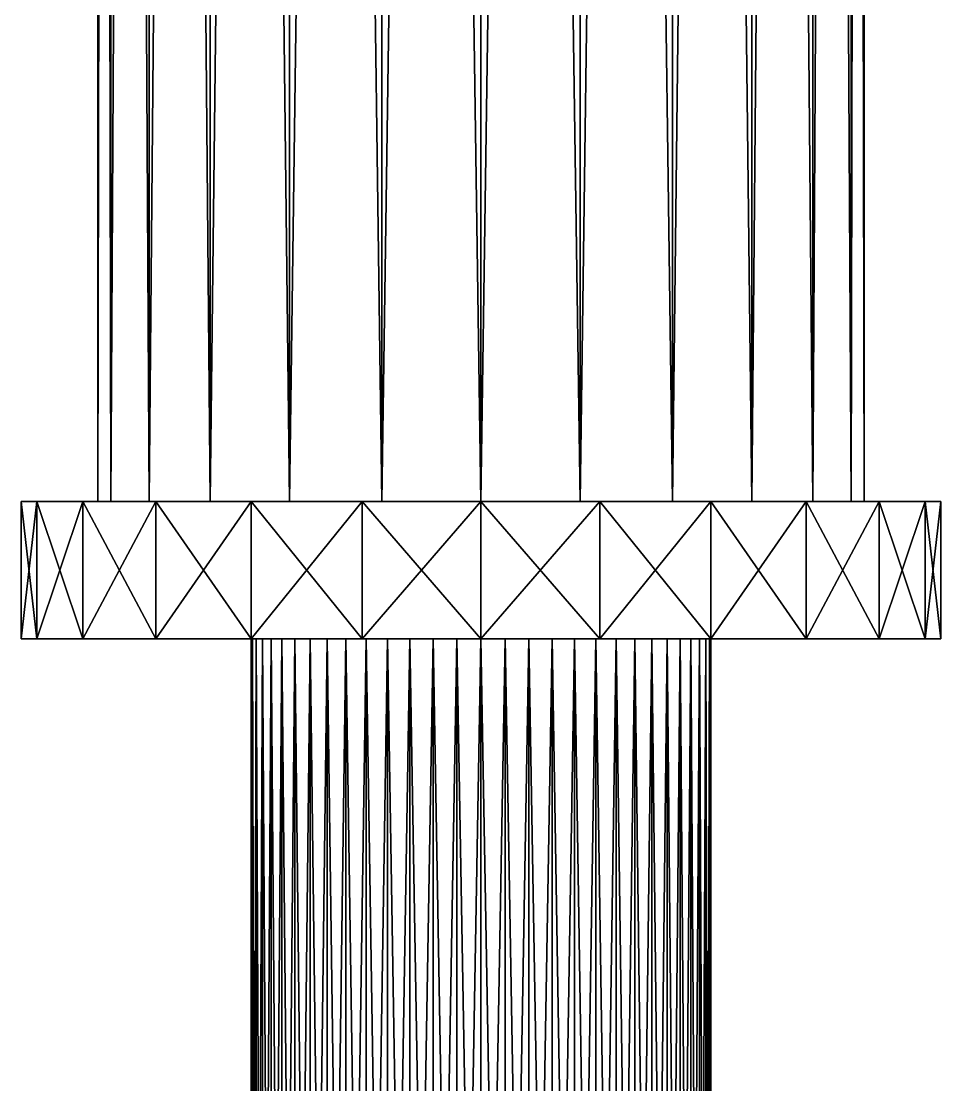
# Model space of a CAD drawing. Header units: millimetres. Extents: x -16 to -4, y -88 to 23.
# Drawn here: x -15.95 to -3.95, y -73.79 to -59.91 of the extents above; entities that cross this region are included whole.
import ezdxf

# ---------------------------------------------------------------- set-up
doc = ezdxf.new("R2010")
doc.units = ezdxf.units.MM
doc.layers.add('LAYER14', color=254, linetype='CONTINUOUS')

msp = doc.modelspace()

# ---------------------------------------------------------------- linework, layer by layer
at = {"layer": 'LAYER14'}
for points in [[(-14.779, -66.18, 1.073), (-14.95, 23.337, -0.221), (-14.95, -66.18, -0.221), (-14.779, -66.18, 1.073)], [(-14.95, 23.337, -0.221), (-14.779, -66.18, 1.073), (-14.779, 23.337, 1.073), (-14.95, 23.337, -0.221)], [(-14.95, -66.18, -0.221), (-14.779, 23.337, -1.515), (-14.779, -66.18, -1.515), (-14.95, -66.18, -0.221)], [(-14.779, 23.337, -1.515), (-14.95, -66.18, -0.221), (-14.95, 23.337, -0.221), (-14.779, 23.337, -1.515)], [(-14.28, -66.18, 2.279), (-14.779, 23.337, 1.073), (-14.779, -66.18, 1.073), (-14.28, -66.18, 2.279)], [(-14.779, 23.337, 1.073), (-14.28, -66.18, 2.279), (-14.28, 23.337, 2.279), (-14.779, 23.337, 1.073)], [(-14.779, -66.18, -1.515), (-14.28, 23.337, -2.721), (-14.28, -66.18, -2.721), (-14.779, -66.18, -1.515)], [(-14.28, 23.337, -2.721), (-14.779, -66.18, -1.515), (-14.779, 23.337, -1.515), (-14.28, 23.337, -2.721)], [(-13.485, -66.18, 3.314), (-14.28, 23.337, 2.279), (-14.28, -66.18, 2.279), (-13.485, -66.18, 3.314)], [(-14.28, 23.337, 2.279), (-13.485, -66.18, 3.314), (-13.485, 23.337, 3.314), (-14.28, 23.337, 2.279)], [(-14.28, -66.18, -2.721), (-13.485, 23.337, -3.757), (-13.485, -66.18, -3.757), (-14.28, -66.18, -2.721)], [(-13.485, 23.337, -3.757), (-14.28, -66.18, -2.721), (-14.28, 23.337, -2.721), (-13.485, 23.337, -3.757)], [(-13.485, -66.18, 3.314), (-12.45, 23.337, 4.109), (-13.485, 23.337, 3.314), (-13.485, -66.18, 3.314)], [(-12.45, 23.337, 4.109), (-13.485, -66.18, 3.314), (-12.45, -66.18, 4.109), (-12.45, 23.337, 4.109)], [(-12.45, -66.18, -4.551), (-13.485, 23.337, -3.757), (-12.45, 23.337, -4.551), (-12.45, -66.18, -4.551)], [(-13.485, 23.337, -3.757), (-12.45, -66.18, -4.551), (-13.485, -66.18, -3.757), (-13.485, 23.337, -3.757)], [(-12.45, -66.18, 4.109), (-11.244, 23.337, 4.608), (-12.45, 23.337, 4.109), (-12.45, -66.18, 4.109)], [(-11.244, 23.337, 4.608), (-12.45, -66.18, 4.109), (-11.244, -66.18, 4.608), (-11.244, 23.337, 4.608)], [(-11.244, -66.18, -5.051), (-12.45, 23.337, -4.551), (-11.244, 23.337, -5.051), (-11.244, -66.18, -5.051)], [(-12.45, 23.337, -4.551), (-11.244, -66.18, -5.051), (-12.45, -66.18, -4.551), (-12.45, 23.337, -4.551)], [(-9.95, -66.18, -5.221), (-11.244, 23.337, -5.051), (-9.95, 23.337, -5.221), (-9.95, -66.18, -5.221)], [(-11.244, 23.337, -5.051), (-9.95, -66.18, -5.221), (-11.244, -66.18, -5.051), (-11.244, 23.337, -5.051)], [(-11.244, -66.18, 4.608), (-9.95, 23.337, 4.779), (-11.244, 23.337, 4.608), (-11.244, -66.18, 4.608)], [(-9.95, 23.337, 4.779), (-11.244, -66.18, 4.608), (-9.95, -66.18, 4.779), (-9.95, 23.337, 4.779)], [(-8.656, -66.18, -5.051), (-9.95, 23.337, -5.221), (-8.656, 23.337, -5.051), (-8.656, -66.18, -5.051)], [(-9.95, 23.337, -5.221), (-8.656, -66.18, -5.051), (-9.95, -66.18, -5.221), (-9.95, 23.337, -5.221)], [(-9.95, -66.18, 4.779), (-8.656, 23.337, 4.608), (-9.95, 23.337, 4.779), (-9.95, -66.18, 4.779)], [(-8.656, 23.337, 4.608), (-9.95, -66.18, 4.779), (-8.656, -66.18, 4.608), (-8.656, 23.337, 4.608)], [(-7.45, -66.18, -4.551), (-8.656, 23.337, -5.051), (-7.45, 23.337, -4.551), (-7.45, -66.18, -4.551)], [(-8.656, 23.337, -5.051), (-7.45, -66.18, -4.551), (-8.656, -66.18, -5.051), (-8.656, 23.337, -5.051)], [(-8.656, -66.18, 4.608), (-7.45, 23.337, 4.109), (-8.656, 23.337, 4.608), (-8.656, -66.18, 4.608)], [(-7.45, 23.337, 4.109), (-8.656, -66.18, 4.608), (-7.45, -66.18, 4.109), (-7.45, 23.337, 4.109)], [(-6.414, -66.18, -3.757), (-7.45, 23.337, -4.551), (-6.414, 23.337, -3.757), (-6.414, -66.18, -3.757)], [(-7.45, 23.337, -4.551), (-6.414, -66.18, -3.757), (-7.45, -66.18, -4.551), (-7.45, 23.337, -4.551)], [(-7.45, -66.18, 4.109), (-6.414, 23.337, 3.314), (-7.45, 23.337, 4.109), (-7.45, -66.18, 4.109)], [(-6.414, 23.337, 3.314), (-7.45, -66.18, 4.109), (-6.414, -66.18, 3.314), (-6.414, 23.337, 3.314)], [(-5.62, 23.337, -2.721), (-6.414, -66.18, -3.757), (-6.414, 23.337, -3.757), (-5.62, 23.337, -2.721)], [(-6.414, -66.18, -3.757), (-5.62, 23.337, -2.721), (-5.62, -66.18, -2.721), (-6.414, -66.18, -3.757)], [(-6.414, 23.337, 3.314), (-5.62, -66.18, 2.279), (-5.62, 23.337, 2.279), (-6.414, 23.337, 3.314)], [(-5.62, -66.18, 2.279), (-6.414, 23.337, 3.314), (-6.414, -66.18, 3.314), (-5.62, -66.18, 2.279)], [(-5.12, 23.337, -1.515), (-5.62, -66.18, -2.721), (-5.62, 23.337, -2.721), (-5.12, 23.337, -1.515)], [(-5.62, -66.18, -2.721), (-5.12, 23.337, -1.515), (-5.12, -66.18, -1.515), (-5.62, -66.18, -2.721)], [(-5.62, 23.337, 2.279), (-5.12, -66.18, 1.073), (-5.12, 23.337, 1.073), (-5.62, 23.337, 2.279)], [(-5.12, -66.18, 1.073), (-5.62, 23.337, 2.279), (-5.62, -66.18, 2.279), (-5.12, -66.18, 1.073)], [(-4.95, 23.337, -0.221), (-5.12, -66.18, -1.515), (-5.12, 23.337, -1.515), (-4.95, 23.337, -0.221)], [(-5.12, -66.18, -1.515), (-4.95, 23.337, -0.221), (-4.95, -66.18, -0.221), (-5.12, -66.18, -1.515)], [(-5.12, 23.337, 1.073), (-4.95, -66.18, -0.221), (-4.95, 23.337, -0.221), (-5.12, 23.337, 1.073)], [(-4.95, -66.18, -0.221), (-5.12, 23.337, 1.073), (-5.12, -66.18, 1.073), (-4.95, -66.18, -0.221)], [(-15.745, -67.97, 1.332), (-15.95, -66.18, -0.221), (-15.95, -67.97, -0.221), (-15.745, -67.97, 1.332)], [(-15.95, -66.18, -0.221), (-15.745, -67.97, 1.332), (-15.745, -66.18, 1.332), (-15.95, -66.18, -0.221)], [(-15.95, -67.97, -0.221), (-15.745, -66.18, -1.774), (-15.745, -67.97, -1.774), (-15.95, -67.97, -0.221)], [(-15.745, -66.18, -1.774), (-15.95, -67.97, -0.221), (-15.95, -66.18, -0.221), (-15.745, -66.18, -1.774)], [(-15.745, -66.18, 1.332), (-15.745, -66.18, -1.774), (-15.95, -66.18, -0.221), (-15.745, -66.18, 1.332)], [(-15.146, -67.97, 2.779), (-15.745, -66.18, 1.332), (-15.745, -67.97, 1.332), (-15.146, -67.97, 2.779)], [(-15.745, -66.18, 1.332), (-15.146, -67.97, 2.779), (-15.146, -66.18, 2.779), (-15.745, -66.18, 1.332)], [(-15.745, -67.97, -1.774), (-15.146, -66.18, -3.221), (-15.146, -67.97, -3.221), (-15.745, -67.97, -1.774)], [(-15.146, -66.18, -3.221), (-15.745, -67.97, -1.774), (-15.745, -66.18, -1.774), (-15.146, -66.18, -3.221)], [(-15.745, -66.18, -1.774), (-15.745, -66.18, 1.332), (-15.146, -66.18, 2.779), (-15.745, -66.18, -1.774)], [(-15.745, -66.18, -1.774), (-15.146, -66.18, 2.779), (-15.146, -66.18, -3.221), (-15.745, -66.18, -1.774)], [(-14.192, -67.97, 4.021), (-15.146, -66.18, 2.779), (-15.146, -67.97, 2.779), (-14.192, -67.97, 4.021)], [(-15.146, -66.18, 2.779), (-14.192, -67.97, 4.021), (-14.192, -66.18, 4.021), (-15.146, -66.18, 2.779)], [(-15.146, -67.97, -3.221), (-14.192, -66.18, -4.464), (-14.192, -67.97, -4.464), (-15.146, -67.97, -3.221)], [(-14.192, -66.18, -4.464), (-15.146, -67.97, -3.221), (-15.146, -66.18, -3.221), (-14.192, -66.18, -4.464)], [(-15.146, -66.18, -3.221), (-15.146, -66.18, 2.779), (-14.95, -66.18, -0.221), (-15.146, -66.18, -3.221)], [(-14.95, -66.18, -0.221), (-15.146, -66.18, 2.779), (-14.779, -66.18, 1.073), (-14.95, -66.18, -0.221)], [(-14.779, -66.18, 1.073), (-15.146, -66.18, 2.779), (-14.192, -66.18, 4.021), (-14.779, -66.18, 1.073)], [(-15.146, -66.18, -3.221), (-14.779, -66.18, -1.515), (-14.192, -66.18, -4.464), (-15.146, -66.18, -3.221)], [(-14.779, -66.18, -1.515), (-15.146, -66.18, -3.221), (-14.95, -66.18, -0.221), (-14.779, -66.18, -1.515)], [(-14.779, -66.18, 1.073), (-14.779, -66.18, -1.515), (-14.95, -66.18, -0.221), (-14.779, -66.18, 1.073)], [(-14.779, -66.18, 1.073), (-14.192, -66.18, 4.021), (-14.28, -66.18, 2.279), (-14.779, -66.18, 1.073)], [(-14.192, -66.18, -4.464), (-14.779, -66.18, -1.515), (-14.28, -66.18, -2.721), (-14.192, -66.18, -4.464)], [(-14.779, -66.18, -1.515), (-14.779, -66.18, 1.073), (-14.28, -66.18, 2.279), (-14.779, -66.18, -1.515)], [(-14.779, -66.18, -1.515), (-14.28, -66.18, 2.279), (-14.28, -66.18, -2.721), (-14.779, -66.18, -1.515)], [(-14.28, -66.18, 2.279), (-14.192, -66.18, 4.021), (-13.485, -66.18, 3.314), (-14.28, -66.18, 2.279)], [(-14.192, -66.18, -4.464), (-14.28, -66.18, -2.721), (-13.485, -66.18, -3.757), (-14.192, -66.18, -4.464)], [(-14.28, -66.18, -2.721), (-14.28, -66.18, 2.279), (-13.485, -66.18, 3.314), (-14.28, -66.18, -2.721)], [(-14.28, -66.18, -2.721), (-13.485, -66.18, 3.314), (-13.485, -66.18, -3.757), (-14.28, -66.18, -2.721)], [(-14.192, -67.97, 4.021), (-12.95, -66.18, 4.975), (-14.192, -66.18, 4.021), (-14.192, -67.97, 4.021)], [(-12.95, -66.18, 4.975), (-14.192, -67.97, 4.021), (-12.95, -67.97, 4.975), (-12.95, -66.18, 4.975)], [(-12.95, -67.97, -5.417), (-14.192, -66.18, -4.464), (-12.95, -66.18, -5.417), (-12.95, -67.97, -5.417)], [(-14.192, -66.18, -4.464), (-12.95, -67.97, -5.417), (-14.192, -67.97, -4.464), (-14.192, -66.18, -4.464)], [(-13.485, -66.18, 3.314), (-14.192, -66.18, 4.021), (-12.95, -66.18, 4.975), (-13.485, -66.18, 3.314)], [(-14.192, -66.18, -4.464), (-13.485, -66.18, -3.757), (-12.95, -66.18, -5.417), (-14.192, -66.18, -4.464)], [(-13.485, -66.18, 3.314), (-12.95, -66.18, 4.975), (-12.45, -66.18, 4.109), (-13.485, -66.18, 3.314)], [(-12.95, -66.18, -5.417), (-13.485, -66.18, -3.757), (-12.45, -66.18, -4.551), (-12.95, -66.18, -5.417)], [(-13.485, -66.18, -3.757), (-13.485, -66.18, 3.314), (-12.45, -66.18, 4.109), (-13.485, -66.18, -3.757)], [(-13.485, -66.18, -3.757), (-12.45, -66.18, 4.109), (-12.45, -66.18, -4.551), (-13.485, -66.18, -3.757)], [(-12.95, -67.97, 4.975), (-11.502, -66.18, 5.574), (-12.95, -66.18, 4.975), (-12.95, -67.97, 4.975)], [(-11.502, -66.18, 5.574), (-12.95, -67.97, 4.975), (-11.502, -67.97, 5.574), (-11.502, -66.18, 5.574)], [(-11.502, -67.97, -6.017), (-12.95, -66.18, -5.417), (-11.502, -66.18, -6.017), (-11.502, -67.97, -6.017)], [(-12.95, -66.18, -5.417), (-11.502, -67.97, -6.017), (-12.95, -67.97, -5.417), (-12.95, -66.18, -5.417)], [(-12.45, -66.18, 4.109), (-12.95, -66.18, 4.975), (-11.502, -66.18, 5.574), (-12.45, -66.18, 4.109)], [(-12.95, -66.18, -5.417), (-12.45, -66.18, -4.551), (-11.502, -66.18, -6.017), (-12.95, -66.18, -5.417)], [(-12.45, -66.18, 4.109), (-11.502, -66.18, 5.574), (-11.244, -66.18, 4.608), (-12.45, -66.18, 4.109)], [(-11.502, -66.18, -6.017), (-12.45, -66.18, -4.551), (-11.244, -66.18, -5.051), (-11.502, -66.18, -6.017)], [(-12.45, -66.18, -4.551), (-12.45, -66.18, 4.109), (-11.244, -66.18, 4.608), (-12.45, -66.18, -4.551)], [(-12.45, -66.18, -4.551), (-11.244, -66.18, 4.608), (-11.244, -66.18, -5.051), (-12.45, -66.18, -4.551)], [(-11.502, -67.97, 5.574), (-9.95, -66.18, 5.779), (-11.502, -66.18, 5.574), (-11.502, -67.97, 5.574)], [(-9.95, -66.18, 5.779), (-11.502, -67.97, 5.574), (-9.95, -67.97, 5.779), (-9.95, -66.18, 5.779)], [(-9.95, -67.97, -6.221), (-11.502, -66.18, -6.017), (-9.95, -66.18, -6.221), (-9.95, -67.97, -6.221)], [(-11.502, -66.18, -6.017), (-9.95, -67.97, -6.221), (-11.502, -67.97, -6.017), (-11.502, -66.18, -6.017)], [(-11.244, -66.18, 4.608), (-11.502, -66.18, 5.574), (-9.95, -66.18, 5.779), (-11.244, -66.18, 4.608)], [(-11.502, -66.18, -6.017), (-11.244, -66.18, -5.051), (-9.95, -66.18, -6.221), (-11.502, -66.18, -6.017)], [(-11.244, -66.18, 4.608), (-9.95, -66.18, 5.779), (-9.95, -66.18, 4.779), (-11.244, -66.18, 4.608)], [(-9.95, -66.18, -6.221), (-11.244, -66.18, -5.051), (-9.95, -66.18, -5.221), (-9.95, -66.18, -6.221)], [(-11.244, -66.18, -5.051), (-11.244, -66.18, 4.608), (-9.95, -66.18, 4.779), (-11.244, -66.18, -5.051)], [(-11.244, -66.18, -5.051), (-9.95, -66.18, 4.779), (-9.95, -66.18, -5.221), (-11.244, -66.18, -5.051)], [(-9.95, -67.97, 5.779), (-8.397, -66.18, 5.574), (-9.95, -66.18, 5.779), (-9.95, -67.97, 5.779)], [(-8.397, -66.18, 5.574), (-9.95, -67.97, 5.779), (-8.397, -67.97, 5.574), (-8.397, -66.18, 5.574)], [(-8.397, -67.97, -6.017), (-9.95, -66.18, -6.221), (-8.397, -66.18, -6.017), (-8.397, -67.97, -6.017)], [(-9.95, -66.18, -6.221), (-8.397, -67.97, -6.017), (-9.95, -67.97, -6.221), (-9.95, -66.18, -6.221)], [(-9.95, -66.18, 4.779), (-9.95, -66.18, 5.779), (-8.397, -66.18, 5.574), (-9.95, -66.18, 4.779)], [(-9.95, -66.18, 4.779), (-8.397, -66.18, 5.574), (-8.656, -66.18, 4.608), (-9.95, -66.18, 4.779)], [(-9.95, -66.18, -6.221), (-9.95, -66.18, -5.221), (-8.656, -66.18, -5.051), (-9.95, -66.18, -6.221)], [(-9.95, -66.18, -6.221), (-8.656, -66.18, -5.051), (-8.397, -66.18, -6.017), (-9.95, -66.18, -6.221)], [(-9.95, -66.18, -5.221), (-9.95, -66.18, 4.779), (-8.656, -66.18, 4.608), (-9.95, -66.18, -5.221)], [(-9.95, -66.18, -5.221), (-8.656, -66.18, 4.608), (-8.656, -66.18, -5.051), (-9.95, -66.18, -5.221)], [(-8.656, -66.18, 4.608), (-8.397, -66.18, 5.574), (-7.45, -66.18, 4.109), (-8.656, -66.18, 4.608)], [(-8.397, -66.18, -6.017), (-8.656, -66.18, -5.051), (-7.45, -66.18, -4.551), (-8.397, -66.18, -6.017)], [(-8.656, -66.18, -5.051), (-8.656, -66.18, 4.608), (-7.45, -66.18, 4.109), (-8.656, -66.18, -5.051)], [(-8.656, -66.18, -5.051), (-7.45, -66.18, 4.109), (-7.45, -66.18, -4.551), (-8.656, -66.18, -5.051)], [(-6.95, -67.97, -5.417), (-8.397, -66.18, -6.017), (-6.95, -66.18, -5.417), (-6.95, -67.97, -5.417)], [(-8.397, -66.18, -6.017), (-6.95, -67.97, -5.417), (-8.397, -67.97, -6.017), (-8.397, -66.18, -6.017)], [(-8.397, -67.97, 5.574), (-6.95, -66.18, 4.975), (-8.397, -66.18, 5.574), (-8.397, -67.97, 5.574)], [(-6.95, -66.18, 4.975), (-8.397, -67.97, 5.574), (-6.95, -67.97, 4.975), (-6.95, -66.18, 4.975)], [(-7.45, -66.18, 4.109), (-8.397, -66.18, 5.574), (-6.95, -66.18, 4.975), (-7.45, -66.18, 4.109)], [(-8.397, -66.18, -6.017), (-7.45, -66.18, -4.551), (-6.95, -66.18, -5.417), (-8.397, -66.18, -6.017)], [(-7.45, -66.18, 4.109), (-6.95, -66.18, 4.975), (-6.414, -66.18, 3.314), (-7.45, -66.18, 4.109)], [(-6.95, -66.18, -5.417), (-7.45, -66.18, -4.551), (-6.414, -66.18, -3.757), (-6.95, -66.18, -5.417)], [(-7.45, -66.18, -4.551), (-7.45, -66.18, 4.109), (-6.414, -66.18, 3.314), (-7.45, -66.18, -4.551)], [(-7.45, -66.18, -4.551), (-6.414, -66.18, 3.314), (-6.414, -66.18, -3.757), (-7.45, -66.18, -4.551)], [(-5.707, -67.97, -4.464), (-6.95, -66.18, -5.417), (-5.707, -66.18, -4.464), (-5.707, -67.97, -4.464)], [(-6.95, -66.18, -5.417), (-5.707, -67.97, -4.464), (-6.95, -67.97, -5.417), (-6.95, -66.18, -5.417)], [(-6.95, -67.97, 4.975), (-5.707, -66.18, 4.021), (-6.95, -66.18, 4.975), (-6.95, -67.97, 4.975)], [(-5.707, -66.18, 4.021), (-6.95, -67.97, 4.975), (-5.707, -67.97, 4.021), (-5.707, -66.18, 4.021)], [(-6.414, -66.18, 3.314), (-6.95, -66.18, 4.975), (-5.707, -66.18, 4.021), (-6.414, -66.18, 3.314)], [(-6.95, -66.18, -5.417), (-6.414, -66.18, -3.757), (-5.707, -66.18, -4.464), (-6.95, -66.18, -5.417)], [(-6.414, -66.18, 3.314), (-5.707, -66.18, 4.021), (-5.62, -66.18, 2.279), (-6.414, -66.18, 3.314)], [(-5.707, -66.18, -4.464), (-6.414, -66.18, -3.757), (-5.62, -66.18, -2.721), (-5.707, -66.18, -4.464)], [(-6.414, -66.18, -3.757), (-6.414, -66.18, 3.314), (-5.62, -66.18, 2.279), (-6.414, -66.18, -3.757)], [(-6.414, -66.18, -3.757), (-5.62, -66.18, 2.279), (-5.62, -66.18, -2.721), (-6.414, -66.18, -3.757)], [(-4.753, -66.18, -3.221), (-5.707, -67.97, -4.464), (-5.707, -66.18, -4.464), (-4.753, -66.18, -3.221)], [(-5.707, -67.97, -4.464), (-4.753, -66.18, -3.221), (-4.753, -67.97, -3.221), (-5.707, -67.97, -4.464)], [(-5.707, -66.18, 4.021), (-4.753, -67.97, 2.779), (-4.753, -66.18, 2.779), (-5.707, -66.18, 4.021)], [(-4.753, -67.97, 2.779), (-5.707, -66.18, 4.021), (-5.707, -67.97, 4.021), (-4.753, -67.97, 2.779)], [(-5.62, -66.18, 2.279), (-5.707, -66.18, 4.021), (-4.753, -66.18, 2.779), (-5.62, -66.18, 2.279)], [(-5.707, -66.18, -4.464), (-5.62, -66.18, -2.721), (-4.753, -66.18, -3.221), (-5.707, -66.18, -4.464)], [(-5.62, -66.18, 2.279), (-4.753, -66.18, 2.779), (-5.12, -66.18, 1.073), (-5.62, -66.18, 2.279)], [(-4.753, -66.18, -3.221), (-5.62, -66.18, -2.721), (-5.12, -66.18, -1.515), (-4.753, -66.18, -3.221)], [(-5.62, -66.18, -2.721), (-5.62, -66.18, 2.279), (-5.12, -66.18, 1.073), (-5.62, -66.18, -2.721)], [(-5.62, -66.18, -2.721), (-5.12, -66.18, 1.073), (-5.12, -66.18, -1.515), (-5.62, -66.18, -2.721)], [(-5.12, -66.18, 1.073), (-4.753, -66.18, 2.779), (-4.95, -66.18, -0.221), (-5.12, -66.18, 1.073)], [(-4.753, -66.18, -3.221), (-5.12, -66.18, -1.515), (-4.95, -66.18, -0.221), (-4.753, -66.18, -3.221)], [(-5.12, -66.18, -1.515), (-5.12, -66.18, 1.073), (-4.95, -66.18, -0.221), (-5.12, -66.18, -1.515)], [(-4.753, -66.18, -3.221), (-4.95, -66.18, -0.221), (-4.753, -66.18, 2.779), (-4.753, -66.18, -3.221)], [(-4.154, -66.18, -1.774), (-4.753, -67.97, -3.221), (-4.753, -66.18, -3.221), (-4.154, -66.18, -1.774)], [(-4.753, -67.97, -3.221), (-4.154, -66.18, -1.774), (-4.154, -67.97, -1.774), (-4.753, -67.97, -3.221)], [(-4.753, -66.18, 2.779), (-4.154, -67.97, 1.332), (-4.154, -66.18, 1.332), (-4.753, -66.18, 2.779)], [(-4.154, -67.97, 1.332), (-4.753, -66.18, 2.779), (-4.753, -67.97, 2.779), (-4.154, -67.97, 1.332)], [(-4.753, -66.18, -3.221), (-4.753, -66.18, 2.779), (-4.154, -66.18, 1.332), (-4.753, -66.18, -3.221)], [(-4.753, -66.18, -3.221), (-4.154, -66.18, 1.332), (-4.154, -66.18, -1.774), (-4.753, -66.18, -3.221)], [(-3.95, -66.18, -0.221), (-4.154, -67.97, -1.774), (-4.154, -66.18, -1.774), (-3.95, -66.18, -0.221)], [(-4.154, -67.97, -1.774), (-3.95, -66.18, -0.221), (-3.95, -67.97, -0.221), (-4.154, -67.97, -1.774)], [(-4.154, -66.18, 1.332), (-3.95, -67.97, -0.221), (-3.95, -66.18, -0.221), (-4.154, -66.18, 1.332)], [(-3.95, -67.97, -0.221), (-4.154, -66.18, 1.332), (-4.154, -67.97, 1.332), (-3.95, -67.97, -0.221)], [(-4.154, -66.18, -1.774), (-4.154, -66.18, 1.332), (-3.95, -66.18, -0.221), (-4.154, -66.18, -1.774)], [(-15.745, -67.97, -1.774), (-15.745, -67.97, 1.332), (-15.95, -67.97, -0.221), (-15.745, -67.97, -1.774)], [(-15.745, -67.97, 1.332), (-15.745, -67.97, -1.774), (-15.146, -67.97, -3.221), (-15.745, -67.97, 1.332)], [(-15.745, -67.97, 1.332), (-15.146, -67.97, -3.221), (-15.146, -67.97, 2.779), (-15.745, -67.97, 1.332)], [(-15.146, -67.97, 2.779), (-15.146, -67.97, -3.221), (-14.192, -67.97, -4.464), (-15.146, -67.97, 2.779)], [(-15.146, -67.97, 2.779), (-14.192, -67.97, -4.464), (-14.192, -67.97, 4.021), (-15.146, -67.97, 2.779)], [(-14.192, -67.97, 4.021), (-14.192, -67.97, -4.464), (-12.95, -67.97, -5.417), (-14.192, -67.97, 4.021)], [(-14.192, -67.97, 4.021), (-12.95, -67.97, -5.417), (-12.95, -67.97, 4.975), (-14.192, -67.97, 4.021)], [(-12.95, -67.97, -5.417), (-12.933, -67.97, -0.535), (-12.95, -67.97, -0.221), (-12.95, -67.97, -5.417)], [(-12.933, -67.97, -0.535), (-12.95, -67.97, -5.417), (-12.884, -67.97, -0.845), (-12.933, -67.97, -0.535)], [(-12.884, -67.97, -0.845), (-12.95, -67.97, -5.417), (-11.502, -67.97, -6.017), (-12.884, -67.97, -0.845)], [(-12.95, -67.97, 4.975), (-12.95, -67.97, -5.417), (-12.95, -67.97, -0.221), (-12.95, -67.97, 4.975)], [(-12.95, -67.97, 4.975), (-12.95, -67.97, -0.221), (-12.933, -67.97, 0.092), (-12.95, -67.97, 4.975)], [(-12.95, -67.97, 4.975), (-12.933, -67.97, 0.092), (-12.884, -67.97, 0.403), (-12.95, -67.97, 4.975)], [(-12.95, -67.97, 4.975), (-12.884, -67.97, 0.403), (-11.502, -67.97, 5.574), (-12.95, -67.97, 4.975)], [(-12.95, -85.873, -0.221), (-12.933, -67.97, -0.535), (-12.933, -85.873, -0.535), (-12.95, -85.873, -0.221)], [(-12.933, -67.97, -0.535), (-12.95, -85.873, -0.221), (-12.95, -67.97, -0.221), (-12.933, -67.97, -0.535)], [(-12.933, -85.873, 0.092), (-12.95, -67.97, -0.221), (-12.95, -85.873, -0.221), (-12.933, -85.873, 0.092)], [(-12.95, -67.97, -0.221), (-12.933, -85.873, 0.092), (-12.933, -67.97, 0.092), (-12.95, -67.97, -0.221)], [(-12.933, -85.873, -0.535), (-12.884, -67.97, -0.845), (-12.884, -85.873, -0.845), (-12.933, -85.873, -0.535)], [(-12.884, -67.97, -0.845), (-12.933, -85.873, -0.535), (-12.933, -67.97, -0.535), (-12.884, -67.97, -0.845)], [(-12.884, -85.873, 0.403), (-12.933, -67.97, 0.092), (-12.933, -85.873, 0.092), (-12.884, -85.873, 0.403)], [(-12.933, -67.97, 0.092), (-12.884, -85.873, 0.403), (-12.884, -67.97, 0.403), (-12.933, -67.97, 0.092)], [(-12.884, -67.97, -0.845), (-11.502, -67.97, -6.017), (-12.803, -67.97, -1.148), (-12.884, -67.97, -0.845)], [(-11.502, -67.97, 5.574), (-12.884, -67.97, 0.403), (-12.803, -67.97, 0.706), (-11.502, -67.97, 5.574)], [(-12.884, -85.873, -0.845), (-12.803, -67.97, -1.148), (-12.803, -85.873, -1.148), (-12.884, -85.873, -0.845)], [(-12.803, -67.97, -1.148), (-12.884, -85.873, -0.845), (-12.884, -67.97, -0.845), (-12.803, -67.97, -1.148)], [(-12.803, -85.873, 0.706), (-12.884, -67.97, 0.403), (-12.884, -85.873, 0.403), (-12.803, -85.873, 0.706)], [(-12.884, -67.97, 0.403), (-12.803, -85.873, 0.706), (-12.803, -67.97, 0.706), (-12.884, -67.97, 0.403)], [(-12.803, -67.97, -1.148), (-11.502, -67.97, -6.017), (-12.69, -67.97, -1.441), (-12.803, -67.97, -1.148)], [(-11.502, -67.97, 5.574), (-12.803, -67.97, 0.706), (-12.69, -67.97, 0.999), (-11.502, -67.97, 5.574)], [(-12.803, -85.873, -1.148), (-12.69, -67.97, -1.441), (-12.69, -85.873, -1.441), (-12.803, -85.873, -1.148)], [(-12.69, -67.97, -1.441), (-12.803, -85.873, -1.148), (-12.803, -67.97, -1.148), (-12.69, -67.97, -1.441)], [(-12.69, -85.873, 0.999), (-12.803, -67.97, 0.706), (-12.803, -85.873, 0.706), (-12.69, -85.873, 0.999)], [(-12.803, -67.97, 0.706), (-12.69, -85.873, 0.999), (-12.69, -67.97, 0.999), (-12.803, -67.97, 0.706)], [(-12.69, -67.97, -1.441), (-11.502, -67.97, -6.017), (-12.548, -67.97, -1.721), (-12.69, -67.97, -1.441)], [(-11.502, -67.97, 5.574), (-12.69, -67.97, 0.999), (-12.548, -67.97, 1.279), (-11.502, -67.97, 5.574)], [(-12.69, -85.873, -1.441), (-12.548, -67.97, -1.721), (-12.548, -85.873, -1.721), (-12.69, -85.873, -1.441)], [(-12.548, -67.97, -1.721), (-12.69, -85.873, -1.441), (-12.69, -67.97, -1.441), (-12.548, -67.97, -1.721)], [(-12.548, -85.873, 1.279), (-12.69, -67.97, 0.999), (-12.69, -85.873, 0.999), (-12.548, -85.873, 1.279)], [(-12.69, -67.97, 0.999), (-12.548, -85.873, 1.279), (-12.548, -67.97, 1.279), (-12.69, -67.97, 0.999)], [(-12.548, -67.97, -1.721), (-11.502, -67.97, -6.017), (-12.377, -67.97, -1.985), (-12.548, -67.97, -1.721)], [(-11.502, -67.97, 5.574), (-12.548, -67.97, 1.279), (-12.377, -67.97, 1.542), (-11.502, -67.97, 5.574)], [(-12.548, -85.873, -1.721), (-12.377, -67.97, -1.985), (-12.377, -85.873, -1.985), (-12.548, -85.873, -1.721)], [(-12.377, -67.97, -1.985), (-12.548, -85.873, -1.721), (-12.548, -67.97, -1.721), (-12.377, -67.97, -1.985)], [(-12.377, -85.873, 1.542), (-12.548, -67.97, 1.279), (-12.548, -85.873, 1.279), (-12.377, -85.873, 1.542)], [(-12.548, -67.97, 1.279), (-12.377, -85.873, 1.542), (-12.377, -67.97, 1.542), (-12.548, -67.97, 1.279)], [(-12.377, -67.97, -1.985), (-11.502, -67.97, -6.017), (-12.179, -67.97, -2.229), (-12.377, -67.97, -1.985)], [(-11.502, -67.97, 5.574), (-12.377, -67.97, 1.542), (-12.179, -67.97, 1.786), (-11.502, -67.97, 5.574)], [(-12.377, -85.873, -1.985), (-12.179, -67.97, -2.229), (-12.179, -85.873, -2.229), (-12.377, -85.873, -1.985)], [(-12.179, -67.97, -2.229), (-12.377, -85.873, -1.985), (-12.377, -67.97, -1.985), (-12.179, -67.97, -2.229)], [(-12.179, -85.873, 1.786), (-12.377, -67.97, 1.542), (-12.377, -85.873, 1.542), (-12.179, -85.873, 1.786)], [(-12.377, -67.97, 1.542), (-12.179, -85.873, 1.786), (-12.179, -67.97, 1.786), (-12.377, -67.97, 1.542)], [(-12.179, -67.97, -2.229), (-11.502, -67.97, -6.017), (-11.957, -67.97, -2.451), (-12.179, -67.97, -2.229)], [(-11.502, -67.97, 5.574), (-12.179, -67.97, 1.786), (-11.957, -67.97, 2.008), (-11.502, -67.97, 5.574)], [(-12.179, -85.873, -2.229), (-11.957, -67.97, -2.451), (-11.957, -85.873, -2.451), (-12.179, -85.873, -2.229)], [(-11.957, -67.97, -2.451), (-12.179, -85.873, -2.229), (-12.179, -67.97, -2.229), (-11.957, -67.97, -2.451)], [(-11.957, -85.873, 2.008), (-12.179, -67.97, 1.786), (-12.179, -85.873, 1.786), (-11.957, -85.873, 2.008)], [(-12.179, -67.97, 1.786), (-11.957, -85.873, 2.008), (-11.957, -67.97, 2.008), (-12.179, -67.97, 1.786)], [(-11.957, -67.97, -2.451), (-11.502, -67.97, -6.017), (-11.713, -67.97, -2.648), (-11.957, -67.97, -2.451)], [(-11.502, -67.97, 5.574), (-11.957, -67.97, 2.008), (-11.713, -67.97, 2.206), (-11.502, -67.97, 5.574)], [(-11.713, -85.873, -2.648), (-11.957, -67.97, -2.451), (-11.713, -67.97, -2.648), (-11.713, -85.873, -2.648)], [(-11.957, -67.97, -2.451), (-11.713, -85.873, -2.648), (-11.957, -85.873, -2.451), (-11.957, -67.97, -2.451)], [(-11.957, -85.873, 2.008), (-11.713, -67.97, 2.206), (-11.957, -67.97, 2.008), (-11.957, -85.873, 2.008)], [(-11.713, -67.97, 2.206), (-11.957, -85.873, 2.008), (-11.713, -85.873, 2.206), (-11.713, -67.97, 2.206)], [(-11.713, -67.97, -2.648), (-11.502, -67.97, -6.017), (-11.45, -67.97, -2.819), (-11.713, -67.97, -2.648)], [(-11.502, -67.97, 5.574), (-11.713, -67.97, 2.206), (-11.45, -67.97, 2.377), (-11.502, -67.97, 5.574)], [(-11.45, -85.873, -2.819), (-11.713, -67.97, -2.648), (-11.45, -67.97, -2.819), (-11.45, -85.873, -2.819)], [(-11.713, -67.97, -2.648), (-11.45, -85.873, -2.819), (-11.713, -85.873, -2.648), (-11.713, -67.97, -2.648)], [(-11.713, -85.873, 2.206), (-11.45, -67.97, 2.377), (-11.713, -67.97, 2.206), (-11.713, -85.873, 2.206)], [(-11.45, -67.97, 2.377), (-11.713, -85.873, 2.206), (-11.45, -85.873, 2.377), (-11.45, -67.97, 2.377)], [(-11.45, -67.97, -2.819), (-11.502, -67.97, -6.017), (-9.95, -67.97, -6.221), (-11.45, -67.97, -2.819)], [(-11.502, -67.97, 5.574), (-11.45, -67.97, 2.377), (-9.95, -67.97, 5.779), (-11.502, -67.97, 5.574)], [(-11.45, -67.97, -2.819), (-9.95, -67.97, -6.221), (-11.17, -67.97, -2.962), (-11.45, -67.97, -2.819)], [(-9.95, -67.97, 5.779), (-11.45, -67.97, 2.377), (-11.17, -67.97, 2.519), (-9.95, -67.97, 5.779)], [(-11.17, -85.873, -2.962), (-11.45, -67.97, -2.819), (-11.17, -67.97, -2.962), (-11.17, -85.873, -2.962)], [(-11.45, -67.97, -2.819), (-11.17, -85.873, -2.962), (-11.45, -85.873, -2.819), (-11.45, -67.97, -2.819)], [(-11.45, -85.873, 2.377), (-11.17, -67.97, 2.519), (-11.45, -67.97, 2.377), (-11.45, -85.873, 2.377)], [(-11.17, -67.97, 2.519), (-11.45, -85.873, 2.377), (-11.17, -85.873, 2.519), (-11.17, -67.97, 2.519)], [(-11.17, -67.97, -2.962), (-9.95, -67.97, -6.221), (-10.877, -67.97, -3.074), (-11.17, -67.97, -2.962)], [(-9.95, -67.97, 5.779), (-11.17, -67.97, 2.519), (-10.877, -67.97, 2.632), (-9.95, -67.97, 5.779)], [(-10.877, -85.873, -3.074), (-11.17, -67.97, -2.962), (-10.877, -67.97, -3.074), (-10.877, -85.873, -3.074)], [(-11.17, -67.97, -2.962), (-10.877, -85.873, -3.074), (-11.17, -85.873, -2.962), (-11.17, -67.97, -2.962)], [(-11.17, -85.873, 2.519), (-10.877, -67.97, 2.632), (-11.17, -67.97, 2.519), (-11.17, -85.873, 2.519)], [(-10.877, -67.97, 2.632), (-11.17, -85.873, 2.519), (-10.877, -85.873, 2.632), (-10.877, -67.97, 2.632)], [(-10.877, -67.97, -3.074), (-9.95, -67.97, -6.221), (-10.573, -67.97, -3.156), (-10.877, -67.97, -3.074)], [(-9.95, -67.97, 5.779), (-10.877, -67.97, 2.632), (-10.573, -67.97, 2.713), (-9.95, -67.97, 5.779)], [(-10.573, -85.873, -3.156), (-10.877, -67.97, -3.074), (-10.573, -67.97, -3.156), (-10.573, -85.873, -3.156)], [(-10.877, -67.97, -3.074), (-10.573, -85.873, -3.156), (-10.877, -85.873, -3.074), (-10.877, -67.97, -3.074)], [(-10.877, -85.873, 2.632), (-10.573, -67.97, 2.713), (-10.877, -67.97, 2.632), (-10.877, -85.873, 2.632)], [(-10.573, -67.97, 2.713), (-10.877, -85.873, 2.632), (-10.573, -85.873, 2.713), (-10.573, -67.97, 2.713)], [(-10.573, -67.97, -3.156), (-9.95, -67.97, -6.221), (-10.263, -67.97, -3.205), (-10.573, -67.97, -3.156)], [(-9.95, -67.97, 5.779), (-10.573, -67.97, 2.713), (-10.263, -67.97, 2.762), (-9.95, -67.97, 5.779)], [(-10.263, -85.873, -3.205), (-10.573, -67.97, -3.156), (-10.263, -67.97, -3.205), (-10.263, -85.873, -3.205)], [(-10.573, -67.97, -3.156), (-10.263, -85.873, -3.205), (-10.573, -85.873, -3.156), (-10.573, -67.97, -3.156)], [(-10.573, -85.873, 2.713), (-10.263, -67.97, 2.762), (-10.573, -67.97, 2.713), (-10.573, -85.873, 2.713)], [(-10.263, -67.97, 2.762), (-10.573, -85.873, 2.713), (-10.263, -85.873, 2.762), (-10.263, -67.97, 2.762)], [(-10.263, -67.97, -3.205), (-9.95, -67.97, -6.221), (-9.95, -67.97, -3.221), (-10.263, -67.97, -3.205)], [(-9.95, -67.97, 5.779), (-10.263, -67.97, 2.762), (-9.95, -67.97, 2.779), (-9.95, -67.97, 5.779)], [(-9.95, -85.873, -3.221), (-10.263, -67.97, -3.205), (-9.95, -67.97, -3.221), (-9.95, -85.873, -3.221)], [(-10.263, -67.97, -3.205), (-9.95, -85.873, -3.221), (-10.263, -85.873, -3.205), (-10.263, -67.97, -3.205)], [(-10.263, -85.873, 2.762), (-9.95, -67.97, 2.779), (-10.263, -67.97, 2.762), (-10.263, -85.873, 2.762)], [(-9.95, -67.97, 2.779), (-10.263, -85.873, 2.762), (-9.95, -85.873, 2.779), (-9.95, -67.97, 2.779)], [(-9.95, -67.97, -3.221), (-9.95, -67.97, -6.221), (-8.397, -67.97, -6.017), (-9.95, -67.97, -3.221)], [(-9.95, -67.97, -3.221), (-8.397, -67.97, -6.017), (-9.636, -67.97, -3.205), (-9.95, -67.97, -3.221)], [(-9.95, -67.97, 5.779), (-9.95, -67.97, 2.779), (-9.636, -67.97, 2.762), (-9.95, -67.97, 5.779)], [(-9.95, -67.97, 5.779), (-9.636, -67.97, 2.762), (-8.397, -67.97, 5.574), (-9.95, -67.97, 5.779)], [(-9.636, -85.873, -3.205), (-9.95, -67.97, -3.221), (-9.636, -67.97, -3.205), (-9.636, -85.873, -3.205)], [(-9.95, -67.97, -3.221), (-9.636, -85.873, -3.205), (-9.95, -85.873, -3.221), (-9.95, -67.97, -3.221)], [(-9.95, -85.873, 2.779), (-9.636, -67.97, 2.762), (-9.95, -67.97, 2.779), (-9.95, -85.873, 2.779)], [(-9.636, -67.97, 2.762), (-9.95, -85.873, 2.779), (-9.636, -85.873, 2.762), (-9.636, -67.97, 2.762)], [(-9.636, -67.97, -3.205), (-8.397, -67.97, -6.017), (-9.326, -67.97, -3.156), (-9.636, -67.97, -3.205)], [(-8.397, -67.97, 5.574), (-9.636, -67.97, 2.762), (-9.326, -67.97, 2.713), (-8.397, -67.97, 5.574)], [(-9.326, -85.873, -3.156), (-9.636, -67.97, -3.205), (-9.326, -67.97, -3.156), (-9.326, -85.873, -3.156)], [(-9.636, -67.97, -3.205), (-9.326, -85.873, -3.156), (-9.636, -85.873, -3.205), (-9.636, -67.97, -3.205)], [(-9.636, -85.873, 2.762), (-9.326, -67.97, 2.713), (-9.636, -67.97, 2.762), (-9.636, -85.873, 2.762)], [(-9.326, -67.97, 2.713), (-9.636, -85.873, 2.762), (-9.326, -85.873, 2.713), (-9.326, -67.97, 2.713)], [(-9.326, -67.97, -3.156), (-8.397, -67.97, -6.017), (-9.022, -67.97, -3.074), (-9.326, -67.97, -3.156)], [(-8.397, -67.97, 5.574), (-9.326, -67.97, 2.713), (-9.022, -67.97, 2.632), (-8.397, -67.97, 5.574)], [(-9.022, -85.873, -3.074), (-9.326, -67.97, -3.156), (-9.022, -67.97, -3.074), (-9.022, -85.873, -3.074)], [(-9.326, -67.97, -3.156), (-9.022, -85.873, -3.074), (-9.326, -85.873, -3.156), (-9.326, -67.97, -3.156)], [(-9.326, -85.873, 2.713), (-9.022, -67.97, 2.632), (-9.326, -67.97, 2.713), (-9.326, -85.873, 2.713)], [(-9.022, -67.97, 2.632), (-9.326, -85.873, 2.713), (-9.022, -85.873, 2.632), (-9.022, -67.97, 2.632)], [(-9.022, -67.97, -3.074), (-8.397, -67.97, -6.017), (-8.729, -67.97, -2.962), (-9.022, -67.97, -3.074)], [(-8.397, -67.97, 5.574), (-9.022, -67.97, 2.632), (-8.729, -67.97, 2.519), (-8.397, -67.97, 5.574)], [(-8.729, -85.873, -2.962), (-9.022, -67.97, -3.074), (-8.729, -67.97, -2.962), (-8.729, -85.873, -2.962)], [(-9.022, -67.97, -3.074), (-8.729, -85.873, -2.962), (-9.022, -85.873, -3.074), (-9.022, -67.97, -3.074)], [(-9.022, -85.873, 2.632), (-8.729, -67.97, 2.519), (-9.022, -67.97, 2.632), (-9.022, -85.873, 2.632)], [(-8.729, -67.97, 2.519), (-9.022, -85.873, 2.632), (-8.729, -85.873, 2.519), (-8.729, -67.97, 2.519)], [(-8.729, -67.97, -2.962), (-8.397, -67.97, -6.017), (-8.45, -67.97, -2.819), (-8.729, -67.97, -2.962)], [(-8.397, -67.97, 5.574), (-8.729, -67.97, 2.519), (-8.45, -67.97, 2.377), (-8.397, -67.97, 5.574)], [(-8.45, -85.873, -2.819), (-8.729, -67.97, -2.962), (-8.45, -67.97, -2.819), (-8.45, -85.873, -2.819)], [(-8.729, -67.97, -2.962), (-8.45, -85.873, -2.819), (-8.729, -85.873, -2.962), (-8.729, -67.97, -2.962)], [(-8.729, -85.873, 2.519), (-8.45, -67.97, 2.377), (-8.729, -67.97, 2.519), (-8.729, -85.873, 2.519)], [(-8.45, -67.97, 2.377), (-8.729, -85.873, 2.519), (-8.45, -85.873, 2.377), (-8.45, -67.97, 2.377)], [(-8.45, -67.97, -2.819), (-8.397, -67.97, -6.017), (-8.186, -67.97, -2.648), (-8.45, -67.97, -2.819)], [(-8.397, -67.97, 5.574), (-8.45, -67.97, 2.377), (-8.186, -67.97, 2.206), (-8.397, -67.97, 5.574)], [(-8.186, -85.873, -2.648), (-8.45, -67.97, -2.819), (-8.186, -67.97, -2.648), (-8.186, -85.873, -2.648)], [(-8.45, -67.97, -2.819), (-8.186, -85.873, -2.648), (-8.45, -85.873, -2.819), (-8.45, -67.97, -2.819)], [(-8.45, -85.873, 2.377), (-8.186, -67.97, 2.206), (-8.45, -67.97, 2.377), (-8.45, -85.873, 2.377)], [(-8.186, -67.97, 2.206), (-8.45, -85.873, 2.377), (-8.186, -85.873, 2.206), (-8.186, -67.97, 2.206)], [(-8.186, -67.97, -2.648), (-8.397, -67.97, -6.017), (-6.95, -67.97, -5.417), (-8.186, -67.97, -2.648)], [(-8.397, -67.97, 5.574), (-8.186, -67.97, 2.206), (-6.95, -67.97, 4.975), (-8.397, -67.97, 5.574)], [(-8.186, -67.97, -2.648), (-6.95, -67.97, -5.417), (-7.942, -67.97, -2.451), (-8.186, -67.97, -2.648)], [(-6.95, -67.97, 4.975), (-8.186, -67.97, 2.206), (-7.942, -67.97, 2.008), (-6.95, -67.97, 4.975)], [(-7.942, -85.873, -2.451), (-8.186, -67.97, -2.648), (-7.942, -67.97, -2.451), (-7.942, -85.873, -2.451)], [(-8.186, -67.97, -2.648), (-7.942, -85.873, -2.451), (-8.186, -85.873, -2.648), (-8.186, -67.97, -2.648)], [(-8.186, -85.873, 2.206), (-7.942, -67.97, 2.008), (-8.186, -67.97, 2.206), (-8.186, -85.873, 2.206)], [(-7.942, -67.97, 2.008), (-8.186, -85.873, 2.206), (-7.942, -85.873, 2.008), (-7.942, -67.97, 2.008)], [(-7.942, -67.97, -2.451), (-6.95, -67.97, -5.417), (-7.72, -67.97, -2.229), (-7.942, -67.97, -2.451)], [(-6.95, -67.97, 4.975), (-7.942, -67.97, 2.008), (-7.72, -67.97, 1.786), (-6.95, -67.97, 4.975)], [(-7.72, -67.97, -2.229), (-7.942, -85.873, -2.451), (-7.942, -67.97, -2.451), (-7.72, -67.97, -2.229)], [(-7.942, -85.873, -2.451), (-7.72, -67.97, -2.229), (-7.72, -85.873, -2.229), (-7.942, -85.873, -2.451)], [(-7.942, -67.97, 2.008), (-7.72, -85.873, 1.786), (-7.72, -67.97, 1.786), (-7.942, -67.97, 2.008)], [(-7.72, -85.873, 1.786), (-7.942, -67.97, 2.008), (-7.942, -85.873, 2.008), (-7.72, -85.873, 1.786)], [(-7.72, -67.97, -2.229), (-6.95, -67.97, -5.417), (-7.522, -67.97, -1.985), (-7.72, -67.97, -2.229)], [(-6.95, -67.97, 4.975), (-7.72, -67.97, 1.786), (-7.522, -67.97, 1.542), (-6.95, -67.97, 4.975)], [(-7.522, -67.97, -1.985), (-7.72, -85.873, -2.229), (-7.72, -67.97, -2.229), (-7.522, -67.97, -1.985)], [(-7.72, -85.873, -2.229), (-7.522, -67.97, -1.985), (-7.522, -85.873, -1.985), (-7.72, -85.873, -2.229)], [(-7.72, -67.97, 1.786), (-7.522, -85.873, 1.542), (-7.522, -67.97, 1.542), (-7.72, -67.97, 1.786)], [(-7.522, -85.873, 1.542), (-7.72, -67.97, 1.786), (-7.72, -85.873, 1.786), (-7.522, -85.873, 1.542)], [(-7.522, -67.97, -1.985), (-6.95, -67.97, -5.417), (-7.352, -67.97, -1.721), (-7.522, -67.97, -1.985)], [(-6.95, -67.97, 4.975), (-7.522, -67.97, 1.542), (-7.352, -67.97, 1.279), (-6.95, -67.97, 4.975)], [(-7.352, -67.97, -1.721), (-7.522, -85.873, -1.985), (-7.522, -67.97, -1.985), (-7.352, -67.97, -1.721)], [(-7.522, -85.873, -1.985), (-7.352, -67.97, -1.721), (-7.352, -85.873, -1.721), (-7.522, -85.873, -1.985)], [(-7.522, -67.97, 1.542), (-7.352, -85.873, 1.279), (-7.352, -67.97, 1.279), (-7.522, -67.97, 1.542)], [(-7.352, -85.873, 1.279), (-7.522, -67.97, 1.542), (-7.522, -85.873, 1.542), (-7.352, -85.873, 1.279)], [(-7.352, -67.97, -1.721), (-6.95, -67.97, -5.417), (-7.209, -67.97, -1.441), (-7.352, -67.97, -1.721)], [(-6.95, -67.97, 4.975), (-7.352, -67.97, 1.279), (-7.209, -67.97, 0.999), (-6.95, -67.97, 4.975)], [(-7.209, -67.97, -1.441), (-7.352, -85.873, -1.721), (-7.352, -67.97, -1.721), (-7.209, -67.97, -1.441)], [(-7.352, -85.873, -1.721), (-7.209, -67.97, -1.441), (-7.209, -85.873, -1.441), (-7.352, -85.873, -1.721)], [(-7.352, -67.97, 1.279), (-7.209, -85.873, 0.999), (-7.209, -67.97, 0.999), (-7.352, -67.97, 1.279)], [(-7.209, -85.873, 0.999), (-7.352, -67.97, 1.279), (-7.352, -85.873, 1.279), (-7.209, -85.873, 0.999)], [(-7.097, -67.97, -1.148), (-7.209, -85.873, -1.441), (-7.209, -67.97, -1.441), (-7.097, -67.97, -1.148)], [(-7.209, -85.873, -1.441), (-7.097, -67.97, -1.148), (-7.097, -85.873, -1.148), (-7.209, -85.873, -1.441)], [(-7.209, -67.97, -1.441), (-6.95, -67.97, -5.417), (-7.097, -67.97, -1.148), (-7.209, -67.97, -1.441)], [(-6.95, -67.97, 4.975), (-7.209, -67.97, 0.999), (-7.097, -67.97, 0.706), (-6.95, -67.97, 4.975)], [(-7.209, -67.97, 0.999), (-7.097, -85.873, 0.706), (-7.097, -67.97, 0.706), (-7.209, -67.97, 0.999)], [(-7.097, -85.873, 0.706), (-7.209, -67.97, 0.999), (-7.209, -85.873, 0.999), (-7.097, -85.873, 0.706)], [(-7.097, -67.97, 0.706), (-7.015, -85.873, 0.403), (-7.015, -67.97, 0.403), (-7.097, -67.97, 0.706)], [(-7.015, -85.873, 0.403), (-7.097, -67.97, 0.706), (-7.097, -85.873, 0.706), (-7.015, -85.873, 0.403)], [(-7.015, -67.97, -0.845), (-7.097, -85.873, -1.148), (-7.097, -67.97, -1.148), (-7.015, -67.97, -0.845)], [(-7.097, -85.873, -1.148), (-7.015, -67.97, -0.845), (-7.015, -85.873, -0.845), (-7.097, -85.873, -1.148)], [(-7.097, -67.97, -1.148), (-6.95, -67.97, -5.417), (-7.015, -67.97, -0.845), (-7.097, -67.97, -1.148)], [(-6.95, -67.97, 4.975), (-7.097, -67.97, 0.706), (-7.015, -67.97, 0.403), (-6.95, -67.97, 4.975)], [(-7.015, -67.97, 0.403), (-6.966, -85.873, 0.092), (-6.966, -67.97, 0.092), (-7.015, -67.97, 0.403)], [(-6.966, -85.873, 0.092), (-7.015, -67.97, 0.403), (-7.015, -85.873, 0.403), (-6.966, -85.873, 0.092)], [(-6.966, -67.97, -0.535), (-7.015, -85.873, -0.845), (-7.015, -67.97, -0.845), (-6.966, -67.97, -0.535)], [(-7.015, -85.873, -0.845), (-6.966, -67.97, -0.535), (-6.966, -85.873, -0.535), (-7.015, -85.873, -0.845)], [(-7.015, -67.97, -0.845), (-6.95, -67.97, -5.417), (-6.966, -67.97, -0.535), (-7.015, -67.97, -0.845)], [(-6.95, -67.97, 4.975), (-7.015, -67.97, 0.403), (-6.966, -67.97, 0.092), (-6.95, -67.97, 4.975)], [(-6.966, -67.97, 0.092), (-6.95, -85.873, -0.221), (-6.95, -67.97, -0.221), (-6.966, -67.97, 0.092)], [(-6.95, -85.873, -0.221), (-6.966, -67.97, 0.092), (-6.966, -85.873, 0.092), (-6.95, -85.873, -0.221)], [(-6.95, -67.97, -0.221), (-6.966, -85.873, -0.535), (-6.966, -67.97, -0.535), (-6.95, -67.97, -0.221)], [(-6.966, -85.873, -0.535), (-6.95, -67.97, -0.221), (-6.95, -85.873, -0.221), (-6.966, -85.873, -0.535)], [(-6.966, -67.97, -0.535), (-6.95, -67.97, -5.417), (-6.95, -67.97, -0.221), (-6.966, -67.97, -0.535)], [(-6.95, -67.97, 4.975), (-6.966, -67.97, 0.092), (-6.95, -67.97, -0.221), (-6.95, -67.97, 4.975)], [(-6.95, -67.97, -0.221), (-6.95, -67.97, -5.417), (-5.707, -67.97, -4.464), (-6.95, -67.97, -0.221)], [(-6.95, -67.97, -0.221), (-5.707, -67.97, -4.464), (-6.95, -67.97, 4.975), (-6.95, -67.97, -0.221)], [(-6.95, -67.97, 4.975), (-5.707, -67.97, -4.464), (-5.707, -67.97, 4.021), (-6.95, -67.97, 4.975)], [(-5.707, -67.97, 4.021), (-5.707, -67.97, -4.464), (-4.753, -67.97, -3.221), (-5.707, -67.97, 4.021)], [(-5.707, -67.97, 4.021), (-4.753, -67.97, -3.221), (-4.753, -67.97, 2.779), (-5.707, -67.97, 4.021)], [(-4.753, -67.97, 2.779), (-4.753, -67.97, -3.221), (-4.154, -67.97, -1.774), (-4.753, -67.97, 2.779)], [(-4.753, -67.97, 2.779), (-4.154, -67.97, -1.774), (-4.154, -67.97, 1.332), (-4.753, -67.97, 2.779)], [(-4.154, -67.97, 1.332), (-4.154, -67.97, -1.774), (-3.95, -67.97, -0.221), (-4.154, -67.97, 1.332)]]:
    msp.add_3dface(points, dxfattribs=at)

doc.saveas('drawing.dxf')
